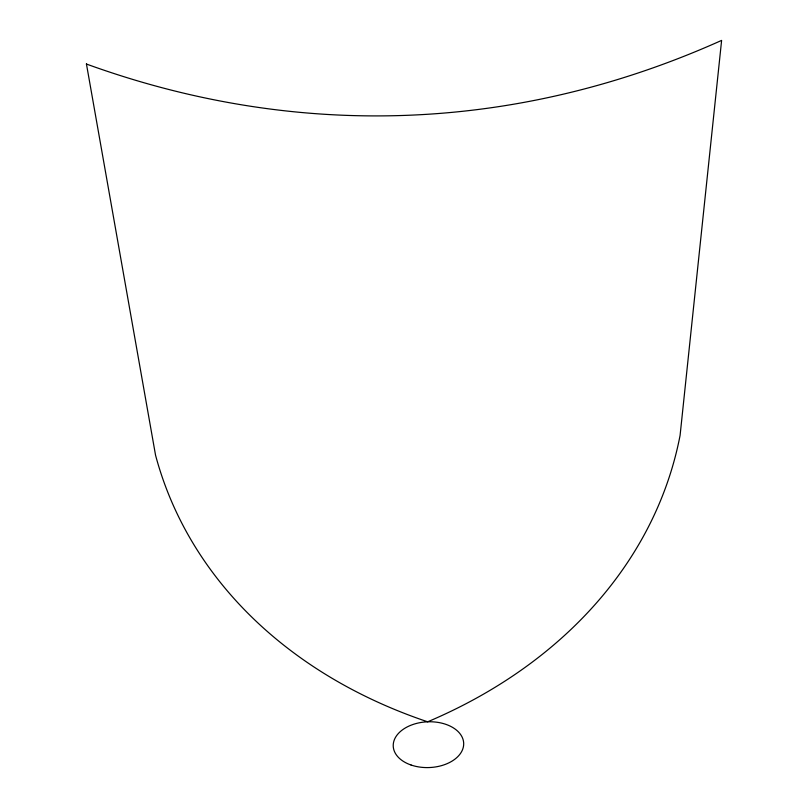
<?xml version="1.0" encoding="UTF-8"?>
<svg xmlns="http://www.w3.org/2000/svg" width="808" height="808" viewBox="0 0 808 808"><rect width="100%" height="100%" fill="white"/><g stroke="black" fill="none" stroke-linecap="round" stroke-linejoin="round"><path stroke-width="1.21" d="M86.426 63.903L155.55 455.197A556.965 433.401 -15.7 0 0 427.654 721.807A557.651 434.451 10.9 0 0 680.094 435.34L721.615 40.4A1751.471 1194.163 87.9 0 1 86.385 64.024M411.09 765.025A35.249 22.887 -2.4 0 0 463.691 743.663A35.249 22.887 -2.4 0 0 410.595 725.372A35.249 22.887 -2.4 0 0 411.09 765.025"/></g></svg>
